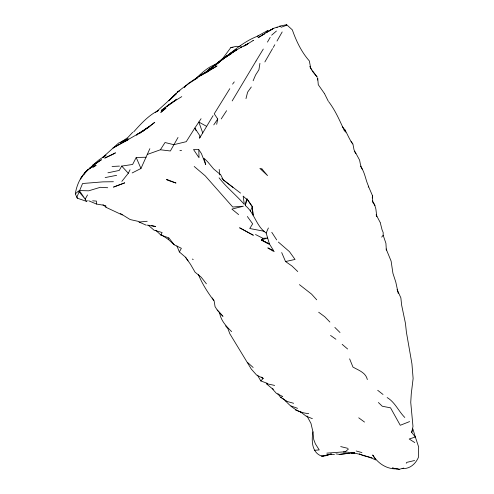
<?xml version="1.0" encoding="UTF-8"?>
<svg xmlns="http://www.w3.org/2000/svg" width="494" height="494" viewBox="0 0 494 494"><rect width="100%" height="100%" fill="white"/><g stroke="black" fill="none" stroke-linecap="round" stroke-linejoin="round"><path stroke-width="0.74" d="M122.284 214.946L105.87 207.258L105.753 205.603L96.41 204.041L96.454 201.095L92.637 200.817M317.562 80.065L317.704 78.027L318.278 84.721L324.533 93.662M306.947 415.917L310.979 423.426L312.943 431.799C311.411 440.58 311.665 452.967 322.008 456.215L325.194 455.863L331.375 453.937L325.608 455.338M372.248 198.014L372.495 195.735L368.512 186.491L368.203 187.103M277.054 27.59L277.122 27.164L280.58 26.318M259.937 63.362L258.905 69.802L255.577 75.014L253.119 80.781M274.281 251.39L273.318 251.267L267.822 247.895L273.639 250.717L269.428 243.95L266.167 233.032C256.213 226.258 254.601 213.056 245.308 205.529L246.352 200.126L246.839 199.496L243.159 196.112L244.32 204.43C236.274 195.186 226.629 187.504 219.077 177.828M216.687 124.327L217.731 119.011L214.235 113.805L229.803 88.685M402.141 468.485C409.606 469.312 415.602 463.872 418.399 457.425L418.671 447.045L415.349 437.011L411.681 432.38L412.978 426.476L410.742 402.394L411.274 393.743L413.12 378.509L411.928 363.794L406.401 332.172L405.457 323.397L401.61 304.983L400.862 297.833L397.046 289.503M87.481 200.755L86.339 201.299L77.286 198.174L75.329 193.876C77.089 181.811 84.06 169.504 96.126 165.36L92.989 167.423M201.077 118.714L194.809 128.076L200.163 136.208L199.749 137.875L213.081 115.639M245.981 98.627L247.599 92.18L251.304 86.975M245.308 205.529L246.839 199.496M411.681 432.38L412.885 428.916L415.349 437.011L409.186 439.005L414.787 442.587M113.404 181.724L102.9 181.872L82.578 183.509L76.941 197.032L77.286 198.174M174.191 244.771L168.127 239.25L168.744 237.725L174.191 244.771L181.36 248.291L179.39 251.971L185.522 257.232L190.511 264.327L195.068 272.188L201.2 277.208L206.399 283.828M199.317 138.295L200.163 136.208M132.157 172.956L140.957 168.491L149.861 148.675M286.483 25.101L286.656 24.7L292.331 29.862C296.215 40.99 301.439 51.944 309.244 60.818M266.167 233.032L268.378 227.969M168.256 237.657L160.939 235.125L162.088 232.52L154.023 230.173L148.305 225.221M250.335 211.062L252.409 206.578L246.864 198.749L252.249 206.807L253.095 215.007L252.249 206.807M121.833 181.397L128.329 173.24L130.058 169.726M146.088 157.222L136.208 157.493L132.627 164.459L121.709 166.083L119.252 170.436L107.933 172.795M87.524 194.932L85.203 199.144L86.339 201.299M406.229 463.267L406.729 462.384L414.602 460.513M282.185 31.949L276.992 41.039M264.87 61.941L272.546 48.628M267.452 42.101L270.187 37.371M273.238 47.449L274.818 44.744M178.019 137.449L170.374 150.985L160.396 149.768L147.49 154.381M232.174 100.93L255.985 61.089M256.059 60.96L263.29 49.06M160.396 149.768L165.015 142.525L173.789 144.68L186.232 141.685L194.809 128.076L196.124 130.688M221.232 118.906L226.592 110.705M232.588 84.134L234.261 81.899M213.772 124.877L217.731 119.011M86.055 171.924L87.963 169.566L84.826 172.789L80.318 179.007L82.232 176.648M240.615 46.035L238.454 46.584L236.694 46.282L230.846 47.535L222.467 58.86M133.664 131.929C140.957 123.803 148.472 115.398 158.389 110.471L157.339 111.465M83.665 174.876L85.098 173.104M381.671 237.114L383.171 235.261L383.171 232.421L382.14 230.081L380.287 222.775M184.608 87.228L185.534 86.117L184.663 87.068M155.406 112.632L176.519 93.545L169.004 100.683M89.902 168.473L92.965 165.064L98.905 159.926L106.006 155.104L102.443 157.74L105.648 155.307L103.944 156.851M257.448 375.156L260.82 380.942L263.185 378.367L261.468 377.083M132.67 132.318L127.909 137.443L120.382 142.71M261.431 239.893L262.944 238.306L267.587 238.059L261.431 239.893L268.637 243.9L269.428 243.95M184.62 87.006L188.584 83.313L201.99 74.298L195.426 79.046C201.756 72.902 208.215 66.647 216.866 63.899M168.967 100.696C176.383 92.082 185.546 85.53 195.105 79.485M225.647 57.193C235.552 48.906 246.185 40.323 258.393 35.871M84.826 172.789L90.593 167.336L101.455 159.704L92.965 165.064L97.12 162.384L92.767 166.317M75.329 193.876L78.645 190.882M348.418 449.052L345.355 451.763L326.849 453.134M276.424 31.042L271.644 35.179M102.394 157.71L118.566 143.056L128.144 138.771L121.431 141.71M211.364 68.123L213.025 66.678L211.296 67.9M147.632 128.051L154.776 122.302L143.624 130.694L138.802 133.639M219.867 61.275L214.544 65.183L216.804 64.103M204.133 73.421C215.909 63.627 228.345 54.334 241.794 46.973L240.714 47.473L247.753 43.941L244.684 45.707M217.341 63.331L215.205 65.109L222.177 58.848L236.836 49.758L234.94 51.005M214.686 65.517L217.348 63.325M174.524 100.986L176.722 99.189L161.254 110.458L169.93 104.03L166.886 106.266L170.177 104.253M229.123 54.538L231.921 52.253M229.482 54.266L235.589 49.696M216.106 64.479L218.83 62.318M220.176 61.312L226.141 56.662L217.879 62.886L222.745 59.292M216.082 64.486L218.978 62.244L215.964 64.467M226.499 56.446L227.678 55.544L223.881 58.008L231.55 52.555M218.175 63.059L219.348 62.17M171.344 103.468L172.363 102.715M223.961 58.391L227.005 56.143L221.855 59.725L233.681 51.833M143.624 130.694L149.762 126.236L139.049 133.553M232.143 52.617L228.629 55.161L229.401 54.618M149.762 126.236L136.937 134.535L138.258 133.751L125.075 141.333M209.561 69.117L207.832 70.339L210.246 68.672M209.808 68.95L211.593 67.697M212.686 66.931L214.408 65.721M212.667 67.011L213.877 66.177M202.46 74.575L199.138 76.317C204.627 72.031 211.346 69.92 217.014 65.887L207.011 71.858M208.042 71.537L209.919 70.284M136.498 135.239L137.77 134.393M179.81 90.575L177.29 92.217L179.804 90.593M243.758 46.275L248.247 43.503M175.524 100.455L170.967 103.265L181.773 96.626M244.641 45.683L253.422 40.378L253.045 40.601M199.138 76.317L203.861 73.47L207.116 72.13L203.794 73.878M113.033 154.307L115.503 152.819L104.722 158.105L112.336 154.622M230.068 54.519L231.211 53.84M142.111 131.707L143.421 130.941M223.875 58.064L229.494 54.859M278.863 394.731L277.9 393.86L280.808 397.565L282.679 396.503L276.337 393.292L271.996 388.451L266.272 383.634L267.625 383.461L260.82 380.942M207.19 71.852L208.53 71.099M217.094 63.658L215.464 64.566L216.86 63.911M266.161 32.382L273.732 28.294L277.122 27.164M257.374 36.186L267.637 30.572L266.704 31.653L268.643 31.202M196.556 78.521L194.111 79.756L197.415 78.114M125.118 141.358L127.866 140.049M409.606 421.586L400.257 425.285L390.55 407.84L382.27 406.235L378.385 402.499M281.08 27.269L286.02 25.497L286.656 24.7L279.647 26.114M399.288 469.3L392.446 468.034L399.288 469.3L403.746 468.077M322.008 456.215L324.169 455.69L322.008 456.215L321.637 455.746M281.697 252.57L285.544 261.536L295.048 259.449L289.465 251.662L278.375 242.072M325.602 455.437L329.202 454.653M179.909 150.682L181.564 150.343M105.16 177.581L116.633 175.321M339.557 454.387L348.869 453.288L339.557 454.387L335.994 453.869M348.869 453.288L346.8 453.517L353.865 453.029M120.406 213.507L130.2 219.571L138.82 221.491L139.141 222.065L147.212 221.263M354.661 452.875L351.345 453.14L354.383 453.066M314.394 450.3L319.217 449.923L315.376 443.834L313.758 439.635L312.943 431.799M112.082 166.459L119.48 166.101M230.846 47.535L233.001 47.473M329.127 454.369L334.469 454.412M198.81 149.694L193.524 149.528L199.014 157.71L198.81 149.694L201.429 153.603L205.708 164.632L203.997 158.234L207.56 161.668L213.692 169.004L220.762 174.839L223.257 179.859L232.97 187.436M343.33 451.985C354.575 452.214 365.56 455.437 375.823 459.939L372.853 455.165L372.433 455.11M107.729 187.745L100.35 187.294L88.685 190.808L79.343 190.573L85.203 199.144L78.91 191.579M353.204 452.763L354.809 452.881M396.886 468.855C386.938 469.362 377.941 463.465 372.853 455.165M344.923 453.307L346.621 453.548L345.232 453.239M264.315 231.309L249.754 228.506L252.662 223.844L247.34 216.496M146.971 225.085L155.684 226.53L151.343 225.548M372.087 457.796L362.837 455.511L359.348 453.875M282.92 398.46L285.736 401.097C291.793 407.84 299.296 413.194 308.725 413.534M266.272 383.634L274.645 385.419M340.706 446.582L347.875 448.354M285.736 401.097L293.634 403.283M356.18 450.985L361.923 452.584M291.009 405.963L297.555 408.322M295.344 409.934L301.173 412.243M312.362 418.665L306.052 416.121L300.426 411.823M88.747 200.78L96.41 204.041M139.141 222.065L146.076 225.122M268.773 243.616L261.326 239.979L268.637 243.9M263.185 378.367L256.645 375.1L251.316 369.117L229.827 333.759L227.888 328.59L225.604 325.904M255.515 234.527L262.944 238.306M206.616 126.365L198.792 122.024L202.775 133.016M280.808 397.565L286.884 401.252M192.364 259.035L193.234 259.585M161.229 234.73L168.127 239.25M285.544 261.536L292.053 266.081L297.746 271.546M330.542 335.438L335.908 339.242M387.142 397.553C395.083 402.27 398.491 411.162 404.796 417.479M106.019 207.128L102.962 204.714M358.73 417.819L364.523 422.067M299.426 284.63L311.591 294.146L316.716 299.809M318.667 312.227L324.731 316.722L329.887 322.032M223.257 179.859L240.541 193.098M377.706 390.297L383.023 394.471M194.191 166.466L205.201 175.821L232.748 207.017L243.344 206.226L231.914 209.092L238.627 214.612M342.163 344.343L347.622 349.005M247.408 362.33L253.163 367.487M160.939 235.125L155.851 230.365M334.858 327.417L340.002 332.518M272.373 388.296L273.38 389.346M217.311 309.997L222.985 316.327L217.446 310.393L215.057 306.644L214.155 301.031C207.986 292.868 202.256 284.031 198.421 274.522M231.643 331.635C226.32 326.361 220.781 320.55 219.614 312.819M121.709 166.083L128.329 173.24M221.88 178.322L222.8 179.347M342.256 126.532C346.924 131.546 348.517 138.579 352.802 143.939L351.036 141.599M312.486 71.377L317.074 76.978M271.78 232.297L276.677 239.88M317.111 76.996L310.745 68.345L309.886 66.455M328.751 101.795C335.525 110.687 339.928 121.104 344.577 131.219M374.965 205.498L372.785 202.367L372.495 195.735M354.278 151.25L355.878 153.541M185.528 257.189L188.041 260.881M212.235 297.925L213.921 300.494M360.392 166.188C365.023 172.103 365.437 179.921 368.697 186.516M372.359 200.885L374.514 204.411L375.854 208.882L376.786 216.514L376.162 214.754L380.195 222.491M324.669 93.959L328.288 101.227M310.096 66.746L311.702 70.142M386.129 248.97L391.106 261.091L392.934 273.343L395.793 282.086L398.238 293.424M367.345 379.565C365.881 372.55 358.397 370.241 352.963 367.073L349.616 358.854M136.208 157.493L140.957 168.491M176.908 245.975L179.39 251.971M362.207 169.158L360.515 164.922L359.601 160.124L354.05 149.91L352.932 144.125M344.831 129.57L345.874 132.225M383.171 235.261L385.919 243.314L386.339 250.131M309.398 61.237L310.745 68.345M219.175 169.386L219.867 174.901M90.593 167.336L89.68 168.516L90.593 167.336M164.626 109.217L160.772 112.366L165.959 108.18L164.626 109.217M262.913 34.722L258.059 37.742L265.031 33.58L262.913 34.722M268.261 31.443L265.599 32.999L273.732 28.294L268.261 31.443M203.133 74.094L201.151 75.255L203.17 74.125M117.467 145.44L113.003 148.021L124.846 141.432L117.467 145.44M140.321 132.713L139.03 133.368L140.802 132.472L140.321 132.713M124.649 182.885L113.583 187.065L124.649 182.885M167.627 179.73L166.466 179.476L167.398 180.156L176 183.039L167.627 179.73M239.707 227.845L253.36 235.255L239.707 227.851M261.962 168.985L259.869 168.405L267.563 175.586L261.962 168.985"/></g></svg>
